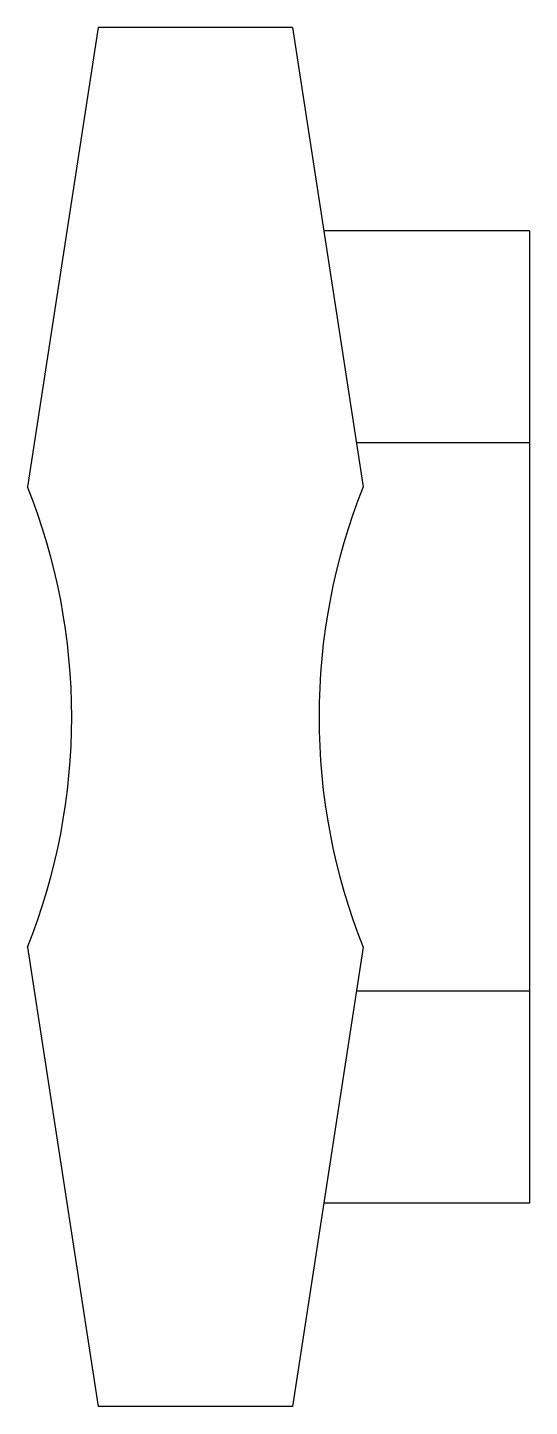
# Model space of a CAD drawing. Header units: millimetres. Extents: x 0 to 14.2, y 0 to 39.
import ezdxf

# ---------------------------------------------------------------- set-up
doc = ezdxf.new("R2010")
doc.units = ezdxf.units.MM
doc.layers.add('Comp-sub', color=6, linetype='Continuous')

# ---------------------------------------------------------------- blocks, each defined once
blk = doc.blocks.new('TV-HKHC')
at = {"layer": 'Comp-sub'}
for p, q in [((0, 13.75), (0, -13.75)), ((0, 7.75), (-4.897, 7.75)), ((0, -7.75), (-4.897, -7.75))]:
    blk.add_line(p, q, dxfattribs=at)
for points in [[(-12.207, 19.5), (-14.207, 6.514)], [(-6.707, 19.5), (-12.207, 19.5)], [(-6.707, 19.5), (-4.707, 6.514)], [(0, 13.75), (-5.821, 13.75)], [(-14.207, -6.514), (-12.207, -19.5)], [(-4.707, -6.514), (-6.707, -19.5)], [(0, -13.75), (-5.821, -13.75)], [(-6.707, -19.5), (-12.207, -19.5)]]:
    blk.add_lwpolyline(points, dxfattribs=at)
for centre, start, end in [((-30.557, 0), 338.2759, 21.7241), ((11.643, 0), 158.2759, 201.7241)]:
    blk.add_arc(centre, 17.6, start, end, dxfattribs=at)

msp = doc.modelspace()

# ---------------------------------------------------------------- block references
msp.add_blockref('TV-HKHC', (14.207, 19.5))

doc.saveas('drawing.dxf')
